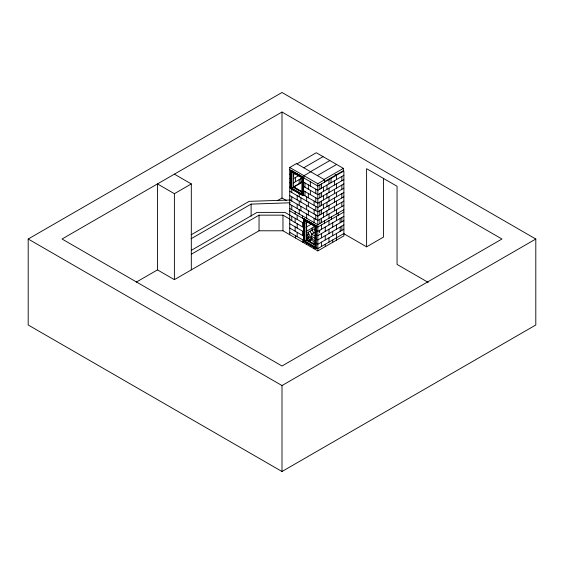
<?xml version="1.0" encoding="UTF-8"?>
<svg xmlns="http://www.w3.org/2000/svg" width="564" height="564" viewBox="0 0 564 564"><rect width="100%" height="100%" fill="white"/><g stroke="black" fill="none" stroke-linecap="round" stroke-linejoin="round"><path stroke-width="0.85" d="M28.2 239.016L282 92.489L535.8 239.016L535.8 324.984L282 471.511L28.2 324.984L28.2 239.016L282 385.55L535.8 239.016M282 112.025L62.04 239.016L282 366.008L501.96 239.016L282 112.025L282 197.992L286.575 200.629M136.262 282.134L157.469 269.888L157.469 183.92L174.389 193.692L191.309 183.92L191.309 269.888M289.734 234.694L289.734 167.48L296.502 163.574L324.589 179.789L324.589 182.137M297.009 163.87L316.298 152.731L343.37 168.361L343.37 170.709L324.822 181.418M290.918 170.314L303.27 177.251L303.101 195.715L290.918 188.679L290.918 170.314L303.27 177.251M292.103 170.998L289.734 169.827M303.777 167.776L323.066 156.637M293.252 174.438L295.148 173.345M191.203 234.779L249.126 201.341L288.796 200.065L290.284 199.205M293.456 176.271L293.795 174.128M293.252 178.739L298.462 175.728M191.083 238.755L251.107 204.105L290.023 202.793M310.545 171.682L329.834 160.55M310.715 171.78L303.947 175.686L303.947 178.034M293.252 183.032L302.931 177.448M302.396 181.819L293.625 186.881L302.424 191.964M290.918 188.679L303.27 195.616M291.933 188.094L302.085 193.953L302.085 177.935L291.933 172.076L291.933 188.094L302.931 181.742L317.821 190.343L343.878 175.298M317.313 175.587L336.602 164.455M191.358 250.324L257.057 212.388L284.947 212.388L304.623 223.753M277.453 200.615L282 197.992M191.358 254.23L259.038 215.152L282.966 215.152L289.734 219.065M324.081 179.5L343.37 168.361M289.734 167.48L317.821 183.702L324.589 179.789M302.085 194.15L302.424 177.738L300.802 176.807M343.878 179.599L317.821 194.636L302.931 186.042M157.469 269.888L174.389 279.659L259.038 230.782L282.966 230.782L317.821 250.909L343.878 235.865L343.878 170.998L317.821 186.042L293.477 171.985M343.878 183.892L317.821 198.937L302.931 190.343M343.878 188.193L317.821 203.237L302.931 194.636M343.878 192.493L317.821 207.538L289.734 191.316M303.777 218.769L316.129 225.706L315.96 248.463L303.777 241.434L303.777 218.769L316.129 225.706M343.878 196.787L317.821 211.831L289.734 195.616M304.793 220.334L314.945 226.192M306.111 222.893L307.599 222.033M343.878 201.087L317.821 216.132L289.734 199.917M305.864 223.231L306.992 222.576L306.992 221.017M306.111 227.186L311.864 223.866M343.878 205.388L317.821 220.432L289.734 204.21M306.111 231.487L315.043 226.333M343.878 209.681L317.821 224.726L289.734 208.511M314.677 240.532L307.972 236.668L307.972 232.368L314.063 228.85L314.895 230.281M343.878 212.029L317.821 227.073L313.253 224.437M306.111 235.787L308.346 234.497M307.972 232.368L311.695 238.812L311.695 234.123L314.677 232.403M308.931 236.506L306.654 237.818L310.038 239.77L310.038 241.723L306.654 239.77L306.654 235.47M343.878 216.329L317.821 231.367L315.791 230.197M306.724 237.938L308.952 236.647M303.777 241.434L303.947 218.67M304.793 240.849L314.945 246.708L314.945 226.39L304.793 220.524L304.793 240.849L306.485 239.869L315.184 244.896M306.654 239.77L308.952 238.445M309.967 239.813L312.315 238.459M308.141 241.258L310.376 239.968M343.878 220.623L317.821 235.667L315.791 234.497M343.878 224.923L317.821 239.968L315.791 238.798M313.76 244.268L314.099 241.723L310.376 239.573L310.376 241.921L314.099 244.071M343.878 229.224L317.821 244.268L315.791 243.091M343.878 233.517L317.821 248.562L315.791 247.392M343.772 233.658L366.6 246.835L383.52 237.063L383.52 178.231M335.079 174.516L336.433 175.298L336.433 179.599M292.829 172.196L296.452 174.29M297.905 175.129L299.357 175.968M289.734 174.128L291.087 174.903M289.734 178.421L291.087 179.204M289.734 182.722L291.087 183.504M302.325 192.141L293.625 187.121L293.625 172.781M293.456 187.213L301.698 191.971M289.734 187.022L291.087 187.805M428.224 282.409L397.056 264.417L397.056 186.268L366.6 168.685L366.6 246.835M289.734 210.858L304.877 219.6M306.4 220.482L311.73 223.555M289.734 219.452L304.623 228.046M311.695 234.123L314.677 235.844M289.734 223.753L304.623 232.347M311.695 236.471L314.677 238.191M289.734 228.046L304.623 236.647M306.724 239.735L309.967 241.611M313.81 244.297L306.315 239.968L306.315 220.982M289.734 232.347L304.623 240.941M304.708 241.773L316.129 248.371M174.389 174.156L191.309 183.92M312.033 230.02L313.69 232.89M310.003 231.198L312.075 234.779M341.847 176.469L341.847 180.769M341.847 185.062L341.847 189.363M341.847 193.663L341.847 197.964M341.847 202.257L341.847 206.558M341.847 217.5L341.847 221.8M341.847 226.093L341.847 230.394M340.155 218.472L340.155 222.773M340.155 227.073L340.155 231.374M338.125 213.002L338.125 215.349M336.433 183.892L336.433 188.193M336.433 192.493L336.433 196.787M336.433 201.087L336.433 205.388M336.433 209.681L336.433 213.982M336.433 216.329L336.433 220.623M336.433 224.923L336.433 229.224M336.433 233.517L336.433 240.165M334.403 180.769L334.403 185.07M334.403 189.363L334.403 193.663M334.403 197.964L334.403 202.257M334.403 206.558L334.403 210.858M332.711 222.773L332.711 227.073M332.711 231.374L332.711 235.667M332.711 239.968L332.711 242.308M331.357 216.914L331.357 219.255M331.019 178.421L331.019 182.722M328.988 179.599L328.988 183.892M328.988 188.193L328.988 192.493M328.988 196.787L328.988 201.087M328.988 205.388L328.988 209.681M328.988 213.982L328.988 218.282M328.988 220.623L328.988 224.923M328.988 229.224L328.988 233.517M328.988 237.818L328.988 242.118M326.958 185.07L326.958 189.363M326.958 193.663L326.958 197.964M326.958 202.257L326.958 206.558M326.958 210.858L326.958 215.152M325.266 227.073L325.266 231.367M325.266 235.667L325.266 239.968M325.266 244.268L325.266 246.609M324.589 220.82L324.589 223.168M323.574 187.022L323.574 191.316M323.574 195.616L323.574 199.917M323.574 204.21L323.574 208.511M323.574 212.811L323.574 217.105M321.543 183.892L321.543 188.193M321.543 192.493L321.543 196.787M321.543 201.087L321.543 205.388M321.543 209.681L321.543 213.982M321.543 218.282L321.543 222.576M321.543 224.923L321.543 229.224M321.543 233.517L321.543 237.818M321.543 242.118L321.543 246.412M319.851 184.872L319.851 189.166M319.851 193.466L319.851 197.767M319.851 202.067L319.851 206.361M319.851 210.661L319.851 214.962M319.851 219.255L319.851 223.555M319.851 230.197L319.513 232.347L319.513 230.394M317.821 183.702L317.821 250.909M315.96 225.804L315.96 248.463M315.791 189.166L315.791 193.466M315.791 197.767L315.791 202.067M315.791 206.361L315.791 210.661M315.791 214.962L315.791 219.255M314.099 201.087L314.099 205.388M314.099 209.681L314.099 213.982M314.099 218.282L314.099 222.576M314.099 225.156L314.099 226.876M314.099 246.412L314.099 248.759M312.068 228.046L312.068 230.627M310.376 181.742L310.376 186.042M310.376 190.343L310.376 194.636M310.376 244.268L310.376 246.609M308.346 184.872L308.346 189.173M308.346 193.466L308.346 197.767M308.346 202.067L308.346 206.361M308.346 210.661L308.346 214.962M306.654 196.787L306.654 201.087M306.654 205.388L306.654 209.681M306.654 213.982L306.654 218.282M306.654 221.017L306.654 222.576M306.654 226.876L306.654 231.177M306.654 242.901L306.654 244.459M306.485 220.397L306.485 239.869M304.962 182.919L304.962 187.213M304.962 191.513L304.962 195.814M303.101 177.35L303.101 195.715M302.931 239.968L302.931 242.308M302.593 215.934L302.593 218.282M302.593 222.576L302.593 226.876M302.593 231.177L302.593 235.47M300.901 178.619L300.901 182.919M300.901 197.767L300.901 202.067M300.901 206.361L300.901 210.661M299.209 179.599L299.209 183.892M299.209 193.353L299.209 196.787M299.209 201.087L299.209 205.388M299.209 209.681L299.209 213.982M297.179 195.616L297.179 199.917M297.179 204.21L297.179 208.511M297.179 215.152L297.179 219.452M297.179 223.753L297.179 228.046M297.179 232.347L297.179 236.647M295.487 177.448L295.487 181.742M295.487 235.667L295.487 238.015M295.148 211.641L295.148 213.982M295.148 218.282L295.148 222.576M295.148 226.876L295.148 231.177M291.764 189.053L291.764 192.493M291.764 196.787L291.764 201.087M291.764 205.388L291.764 209.681M291.764 216.329L291.764 220.623M291.087 170.215L291.087 188.58M282.966 215.152L282.966 230.782M282 385.55L282 471.511M259.038 215.152L259.038 230.782M251.107 204.105L251.107 216.259M174.389 193.692L174.389 279.659"/></g></svg>
